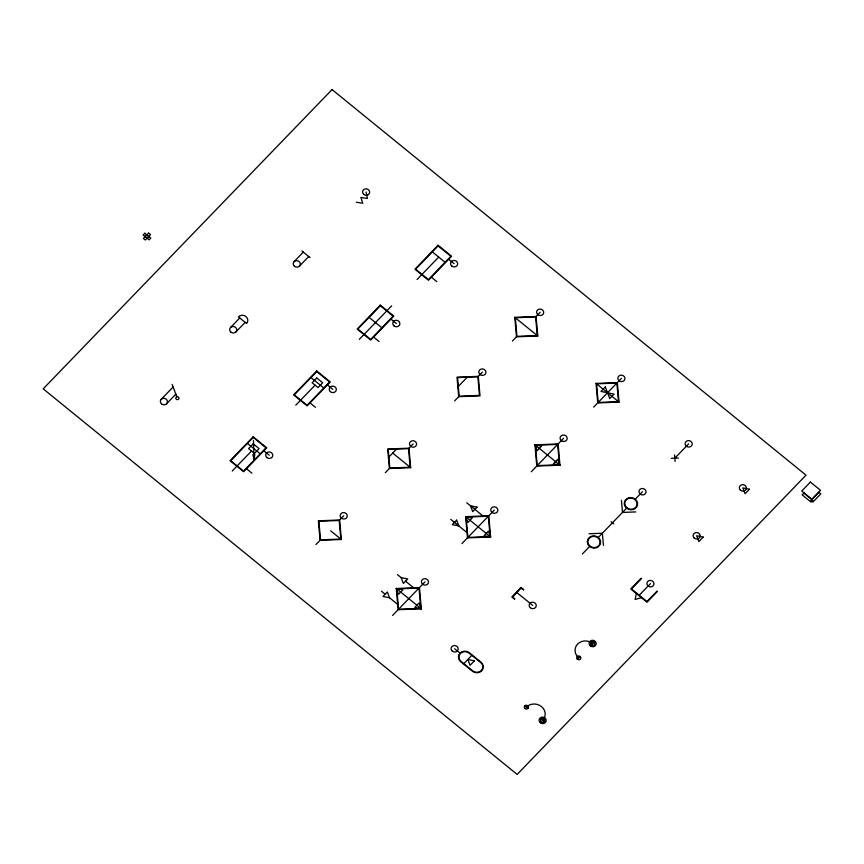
<?xml version="1.0" encoding="UTF-8"?>
<svg xmlns="http://www.w3.org/2000/svg" width="864" height="864" viewBox="0 0 864 864"><rect width="100%" height="100%" fill="white"/><g stroke="black" fill="none" stroke-linecap="round" stroke-linejoin="round"><path stroke-width="1.3" d="M254.005 459.734L254.815 454.54L252.914 454.518L254.005 459.734L253.465 440.435M636.368 593.525L635.148 599.476L641.444 597.661M145.044 236.552L146.74 234.781M147.193 238.302L148.9 236.542M161.19 399.352L173.102 387.007M230.515 327.521L239.76 317.952M294.062 261.684L303.307 252.104M166.601 403.758L175.846 394.178M235.926 331.927L245.171 322.358M299.484 266.09L308.729 256.511M232.222 471.02L251.532 451.008M295.769 405.184L315.09 385.171M359.316 339.347L391.673 305.834M417.085 279.493L438.718 257.083M388.433 457.52L397.008 448.632M458.32 386.446L467.208 377.233M315.997 544.525L320.058 540.313L341.345 539.503L339.66 519.998L343.721 515.797M385.322 472.705L389.383 468.493L410.681 467.683L408.996 448.178L413.057 443.966M454.648 400.874L458.708 396.673L480.006 395.863L478.321 376.358L482.382 372.146M512.417 341.021L516.478 336.82L537.775 336.01L536.09 316.505L540.151 312.293M392.623 615.416L424.969 581.893M461.948 543.586L494.305 510.073M531.274 471.766L563.63 438.242M593.665 407.128L621.4 378.389M463.817 663.649L471.841 655.344M582.39 553.954L589.615 546.48M598.277 537.494L626.584 508.172M635.256 499.187L642.481 491.713M674.827 458.19L688.694 443.826M641.174 578.21L630.785 588.978L647.028 602.197L657.428 591.43M641.563 578.513L631.487 588.956L646.974 601.56L657.05 591.116M577.433 659.275L580.144 656.478M591.3 644.911L594.011 642.103M639.23 595.253L650.419 583.654M516.478 336.82L514.793 317.315L536.09 316.505M478.321 376.358L457.024 377.168L458.708 396.673M596.041 383.411L617.339 382.601L619.024 402.106L597.726 402.916L596.041 383.411L619.024 402.106M408.996 448.178L387.698 448.988L389.383 468.493M534.946 444.83L558.122 443.956L559.958 465.178L536.782 466.063L534.946 444.83L541.512 446.17L537.181 450.652L534.946 444.83L559.958 465.178L557.723 459.356L553.392 463.849L559.958 465.178M671.285 458.33L678.38 458.06M339.66 519.998L318.373 520.808L320.058 540.313M465.62 516.65L488.797 515.776L490.633 537.008L467.456 537.883L465.62 516.65L472.187 517.99L467.845 522.482L465.62 516.65L490.633 537.008L488.398 531.176L484.067 535.669L490.633 537.008M635.796 511.92L622.48 512.428L621.432 500.234M589.075 533.747L602.381 533.239L603.439 545.432M396.295 588.481L419.472 587.596L421.297 608.828L398.131 609.703L396.295 588.481L402.851 589.81L398.52 594.302L396.295 588.481L421.297 608.828L419.072 603.007L414.742 607.489L421.297 608.828M356.281 202.241L362.761 203.245L360.904 197.456L367.384 198.45L366.098 192.067M401.155 577.627L407.711 578.966L403.38 583.448L401.155 577.627L397.429 574.603M389.545 597.791L382.979 596.462L387.31 591.97L389.545 597.791L397.667 604.4M448.697 259.265L454.118 263.671M514.793 317.315L537.775 336.01M432.324 251.888L445.111 262.289M431.374 277.225L436.784 281.632M390.928 319.118L396.349 323.525M301.957 251.003L310.079 257.612M369.101 317.39L381.888 327.791M611.086 521.726L613.786 523.93M373.594 337.079L379.015 341.485M327.38 384.955L332.791 389.362M466.754 502.772L482.998 515.992M311.008 377.579L323.784 387.979M392.72 453.082L410.681 467.683M310.046 402.916L315.468 407.322M450.749 519.361L466.992 532.58M523.789 589.626L521.078 587.423L511.834 597.002L514.544 599.206M523.465 589.961L521.132 588.071L512.536 596.97L514.868 598.871M516.456 592.207L532.71 605.426M263.833 450.792L269.244 455.198M247.46 443.416L260.237 453.816M405.551 581.213L413.672 587.822M330.696 530.842L341.345 539.503M246.499 468.752L251.91 473.159M454.626 648.756L460.037 653.162A6.696 6.08 11.3 0 1 469.454 652.806L480.967 662.17A6.696 6.08 11.3 0 1 481.712 670.788A6.696 6.08 11.3 0 1 472.295 671.144L460.782 661.781A6.696 6.08 11.3 0 1 460.037 653.162M524.804 705.856L527.98 708.437M541.058 719.075L544.234 721.656M381.424 591.181L385.15 594.216M172.098 384.383L176.85 396.803A1.609 1.458 11.3 0 1 178.956 398.552A1.609 1.458 11.3 0 1 176.321 399.254A1.609 1.458 11.3 0 1 176.893 396.792M674.546 454.939L675.108 461.441M526.392 707.141A10.714 9.72 11.3 0 1 541.447 706.579A10.714 9.72 11.3 0 1 542.646 720.371M578.783 657.871A10.714 9.72 11.3 0 1 577.595 644.08A10.714 9.72 11.3 0 1 592.65 643.507M144.828 233.237L143.132 234.997L149.105 239.857L150.8 238.097L144.828 233.237M148.597 233.096L143.424 238.442L145.336 239.998L150.509 234.641L148.597 233.096M332.057 89.575L43.2 388.843L517.147 774.425L806.015 475.157L332.057 89.575M253.174 436.784L230.072 460.728L243.605 471.744L266.717 447.8L253.174 436.784M316.732 370.948L293.62 394.891L307.163 405.907L330.264 381.964L316.732 370.948M380.279 305.111L357.167 329.054L370.71 340.07L393.822 316.127L380.279 305.111M438.048 245.257L414.936 269.201L428.479 280.217L451.591 256.273L438.048 245.257M253.238 437.432L230.774 460.696L243.551 471.096L266.015 447.833L253.238 437.432M316.786 371.596L294.322 394.859L307.109 405.259L329.562 381.996L316.786 371.596M380.333 305.759L357.869 329.022L370.656 339.422L393.12 316.148L380.333 305.759M438.102 245.905L415.638 269.168L428.425 279.569L450.889 256.306L438.102 245.905M253.206 443.826L248.584 448.61L254.48 453.406L259.103 448.621L253.206 443.826M316.764 377.989L312.142 382.774L318.038 387.569L322.661 382.784L316.764 377.989M456.635 520.15L452.304 524.632L458.87 525.971L456.635 520.15M477.047 507.136L472.705 511.628L470.48 505.807L477.047 507.136M605.308 386.932L600.966 391.424L614.099 394.092L609.768 398.585L605.308 386.932M474.39 660.83L470.059 665.323L467.824 659.502L474.39 660.83M703.21 537.106L698.868 541.598L696.643 535.777L703.21 537.106M749.423 489.229L745.092 493.711L742.856 487.89L749.423 489.229M810.4 482.08L801.738 491.065L811.89 499.327L820.562 490.342L810.4 482.08M803.909 493.074L802.17 494.867L811.058 502.103L812.797 500.31L803.909 493.074M818.77 492.242L810.918 500.375L812.948 502.027L820.8 493.895L818.77 492.242M535.637 316.98L515.333 317.747L516.942 336.344L537.235 335.567L535.637 316.98M477.857 376.834L457.564 377.6L459.162 396.198L479.466 395.42L477.857 376.834M616.885 383.076L596.581 383.843L598.19 402.44L618.484 401.674L616.885 383.076M408.532 448.654L388.228 449.42L389.837 468.018L410.141 467.251L408.532 448.654M557.669 444.42L535.486 445.273L537.235 465.588L559.418 464.746L557.669 444.42M339.206 520.474L318.902 521.251L320.512 539.838L340.816 539.071L339.206 520.474M488.333 516.251L466.15 517.093L467.91 537.408L490.093 536.566L488.333 516.251M419.008 588.071L396.824 588.913L398.585 609.239L420.768 608.386L419.008 588.071M246.532 323.46L238.399 316.85A5.357 4.86 11.3 0 1 245.938 316.559A5.357 4.86 11.3 0 1 246.532 323.46M480.643 662.504L469.13 653.141A6.199 5.627 11.3 0 0 460.415 653.476A6.199 5.627 11.3 0 0 461.106 661.446L472.619 670.81A6.199 5.627 11.3 0 0 481.324 670.486A6.199 5.627 11.3 0 0 480.643 662.504M161.536 403.877A3.553 3.218 11.3 0 0 167.368 402.332A3.553 3.218 11.3 0 0 162.788 398.434A3.553 3.218 11.3 0 0 161.536 403.877M230.861 332.057A3.553 3.218 11.3 0 0 236.693 330.512A3.553 3.218 11.3 0 0 232.114 326.614A3.553 3.218 11.3 0 0 230.861 332.057M294.408 266.22A3.553 3.218 11.3 0 0 300.24 264.676A3.553 3.218 11.3 0 0 295.672 260.777A3.553 3.218 11.3 0 0 294.408 266.22M363.733 194.389A3.553 3.218 11.3 0 0 369.565 192.845A3.553 3.218 11.3 0 0 364.997 188.957A3.553 3.218 11.3 0 0 363.733 194.389M266.89 457.531A3.553 3.218 11.3 0 0 272.711 455.987A3.553 3.218 11.3 0 0 268.142 452.088A3.553 3.218 11.3 0 0 266.89 457.531M330.437 391.694A3.553 3.218 11.3 0 0 336.258 390.15A3.553 3.218 11.3 0 0 331.69 386.251A3.553 3.218 11.3 0 0 330.437 391.694M393.984 325.858A3.553 3.218 11.3 0 0 399.816 324.313A3.553 3.218 11.3 0 0 395.237 320.414A3.553 3.218 11.3 0 0 393.984 325.858M451.753 266.004A3.553 3.218 11.3 0 0 457.585 264.46A3.553 3.218 11.3 0 0 453.017 260.561A3.553 3.218 11.3 0 0 451.753 266.004M341.366 518.119A3.553 3.218 11.3 0 0 347.188 516.575A3.553 3.218 11.3 0 0 342.619 512.687A3.553 3.218 11.3 0 0 341.366 518.119M410.692 446.299A3.553 3.218 11.3 0 0 416.524 444.755A3.553 3.218 11.3 0 0 411.944 440.856A3.553 3.218 11.3 0 0 410.692 446.299M480.017 374.479A3.553 3.218 11.3 0 0 485.849 372.935A3.553 3.218 11.3 0 0 481.27 369.036A3.553 3.218 11.3 0 0 480.017 374.479M537.786 314.626A3.553 3.218 11.3 0 0 543.618 313.081A3.553 3.218 11.3 0 0 539.05 309.182A3.553 3.218 11.3 0 0 537.786 314.626M422.615 584.226A3.553 3.218 11.3 0 0 428.436 582.682A3.553 3.218 11.3 0 0 423.868 578.783A3.553 3.218 11.3 0 0 422.615 584.226M491.94 512.395A3.553 3.218 11.3 0 0 497.772 510.851A3.553 3.218 11.3 0 0 493.193 506.963A3.553 3.218 11.3 0 0 491.94 512.395M561.265 440.575A3.553 3.218 11.3 0 0 567.097 439.031A3.553 3.218 11.3 0 0 562.518 435.132A3.553 3.218 11.3 0 0 561.265 440.575M619.034 380.722A3.553 3.218 11.3 0 0 624.866 379.177A3.553 3.218 11.3 0 0 620.298 375.278A3.553 3.218 11.3 0 0 619.034 380.722M452.261 651.089A3.553 3.218 11.3 0 0 458.093 649.544A3.553 3.218 11.3 0 0 453.524 645.646A3.553 3.218 11.3 0 0 452.261 651.089M530.345 607.759A3.553 3.218 11.3 0 0 536.177 606.215A3.553 3.218 11.3 0 0 531.608 602.316A3.553 3.218 11.3 0 0 530.345 607.759M640.116 494.035A3.553 3.218 11.3 0 0 645.948 492.491A3.553 3.218 11.3 0 0 641.369 488.603A3.553 3.218 11.3 0 0 640.116 494.035M686.329 446.159A3.553 3.218 11.3 0 0 692.161 444.614A3.553 3.218 11.3 0 0 687.593 440.716A3.553 3.218 11.3 0 0 686.329 446.159M540.281 722.693A3.553 3.218 11.3 0 0 546.113 721.148A3.553 3.218 11.3 0 0 541.544 717.25A3.553 3.218 11.3 0 0 540.281 722.693M590.285 645.84A3.553 3.218 11.3 0 0 596.117 644.296A3.553 3.218 11.3 0 0 591.548 640.397A3.553 3.218 11.3 0 0 590.285 645.84M648.065 585.986A3.553 3.218 11.3 0 0 653.886 584.442A3.553 3.218 11.3 0 0 649.318 580.543A3.553 3.218 11.3 0 0 648.065 585.986M694.278 538.11A3.553 3.218 11.3 0 0 700.11 536.555A3.553 3.218 11.3 0 0 695.542 532.667A3.553 3.218 11.3 0 0 694.278 538.11M740.502 490.223A3.553 3.218 11.3 0 0 746.323 488.678A3.553 3.218 11.3 0 0 741.755 484.78A3.553 3.218 11.3 0 0 740.502 490.223M626.8 507.74A6.199 5.627 11.3 0 0 636.962 505.04A6.199 5.627 11.3 0 0 628.992 498.258A6.199 5.627 11.3 0 0 626.8 507.74M626.465 508.064A6.696 6.08 11.3 0 0 637.459 505.159A6.696 6.08 11.3 0 0 628.841 497.815A6.696 6.08 11.3 0 0 626.465 508.064M589.496 546.372A6.696 6.08 11.3 0 0 600.48 543.456A6.696 6.08 11.3 0 0 591.862 536.123A6.696 6.08 11.3 0 0 589.496 546.372M589.831 546.048A6.199 5.627 11.3 0 0 599.994 543.348A6.199 5.627 11.3 0 0 592.024 536.555A6.199 5.627 11.3 0 0 589.831 546.048M541.274 721.753A2.095 1.901 11.3 0 0 544.687 720.803A2.095 1.901 11.3 0 0 541.966 718.535A2.095 1.901 11.3 0 0 541.274 721.753M525.02 708.534A2.095 1.901 11.3 0 0 528.444 707.584A2.095 1.901 11.3 0 0 525.722 705.316A2.095 1.901 11.3 0 0 525.02 708.534M591.224 644.846A2.095 1.901 11.3 0 0 594.68 644.015A2.095 1.901 11.3 0 0 592.056 641.671A2.095 1.901 11.3 0 0 591.224 644.846M577.357 659.21A2.095 1.901 11.3 0 0 580.813 658.379A2.095 1.901 11.3 0 0 578.189 656.035A2.095 1.901 11.3 0 0 577.357 659.21"/></g></svg>
